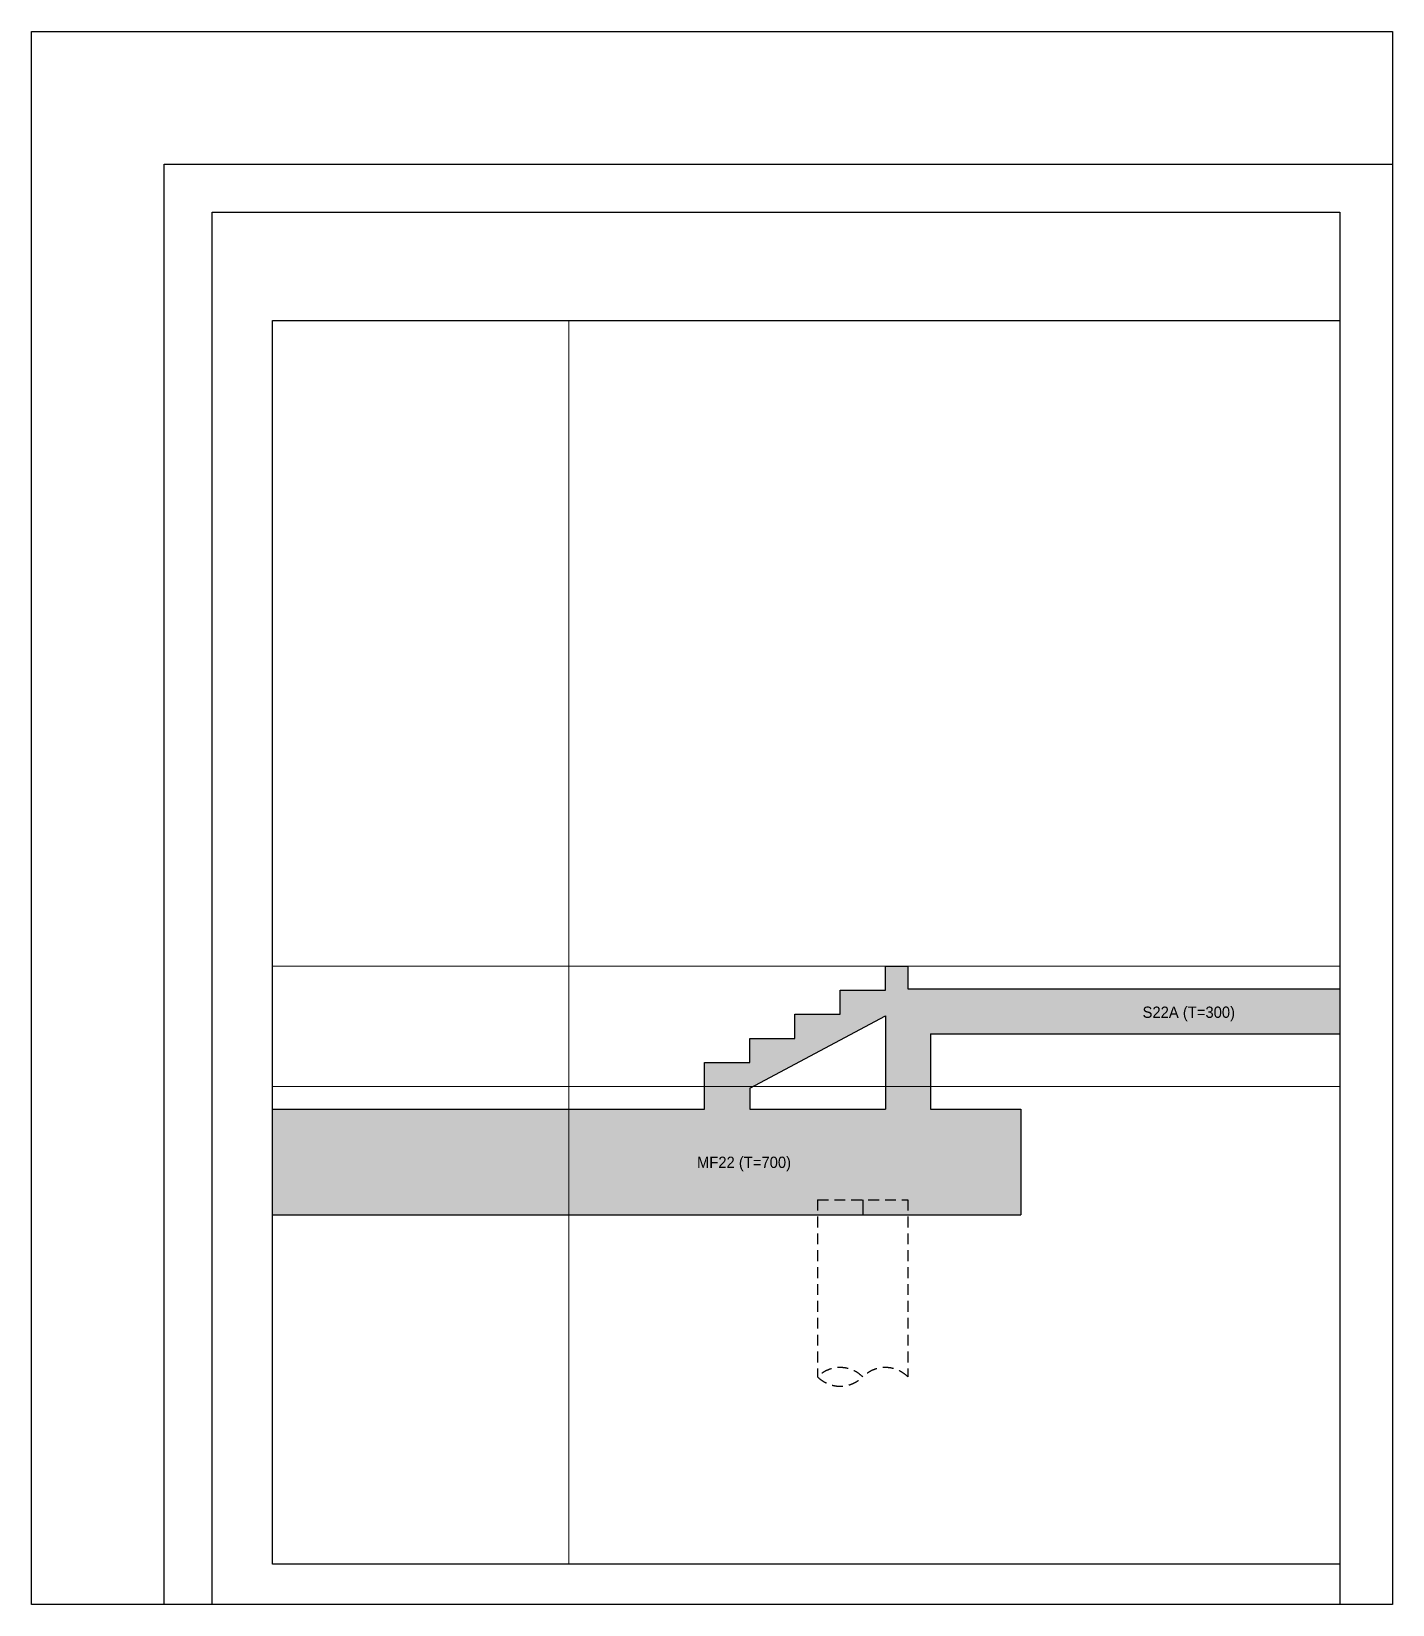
# Model space of a CAD drawing. Header units: millimetres. Extents: x 0 to 159189, y 0 to 10440.
# Drawn here: x 112617 to 121650, y 0 to 10440 of the extents above; entities that cross this region are included whole.
import ezdxf
from ezdxf.enums import TextEntityAlignment as Align

# ---------------------------------------------------------------- set-up
doc = ezdxf.new("R2010")
doc.units = ezdxf.units.MM
doc.header["$LTSCALE"] = 40
doc.linetypes.add('HID', pattern=[2.8, 1.8, -1])
doc.linetypes.add('HIDDEN', pattern=[9.525, 6.35, -3.175])
for name, color, linetype in [('A-CON', 2, 'Continuous'), ('구조SOLID', 253, 'Continuous'), ('기초', 5, 'HIDDEN')]:
    doc.layers.add(name, color=color, linetype=linetype)
doc.layers.add('AS-HIDLINE', color=205, linetype='Continuous', plot=False)
doc.layers.add('NOPLOT', color=191, linetype='Continuous', plot=False)
doc.layers.add('CEN', color=1, linetype='Continuous', lineweight=9)
doc.styles.add('Gdim', font='Dotum.ttf')

# ---------------------------------------------------------------- blocks, each defined once
blk = doc.blocks.new('A$Cd2048623')
at = {"layer": 'NOPLOT'}
for points in [[(8513, 10520), (8513, 80), (-520, 80), (-520, 10520), (8513, 10520)], [(360, 80), (360, 9640), (8513, 9640)], [(680, 80), (680, 9320), (8163, 9320), (8163, 80)], [(1080, 347), (1080, 8601), (8163, 8601), (8163, 347)]]:
    blk.add_lwpolyline(points, dxfattribs=at)
blk.add_lwpolyline([(1080, 347), (1080, 8601), (8163, 8601), (8163, 347)], close=True, dxfattribs=at)
blk = doc.blocks.new('파일')
at = {"layer": 'NOPLOT'}
blk.add_line((371, 890, 0), (371, 790, 0), dxfattribs=at)
at = {"layer": 'NOPLOT', "linetype": 'HID'}
blk.add_line((71, 790, 0), (671, 790, 0), dxfattribs=at)
at = {"layer": '기초', "linetype": 'HID'}
for p, q in [((71, 890, 0), (671, 890, 0)), ((71, 890, 0), (71, -286, 0)), ((671, 890, 0), (671, -286, 0))]:
    blk.add_line(p, q, dxfattribs=at)
for centre, start, end in [((221, -436, 0), 45, 135), ((221, -136, 0), 225, 315), ((521, -436, 0), 45, 135)]:
    blk.add_arc(centre, 212, start, end, dxfattribs=at)

msp = doc.modelspace()

# ---------------------------------------------------------------- hatches: boundary and pattern name
at = {"layer": '구조SOLID'}
h = msp.add_hatch(color=256, dxfattribs=at)
h.dxf.hatch_style = 1
h.paths.add_polyline_path([(119184, 3287), (118584, 3287), (118584, 3787), (121300, 3787), (121300, 4087), (118434, 4087), (118434, 4237), (118284, 4237), (118284, 4077), (117984, 4077), (117984, 3917), (117684, 3917), (117684, 3757), (117384, 3757), (117384, 3597), (117084, 3597), (117084, 3287), (114217, 3287), (114217, 2587), (119184, 2587)])
h.paths.add_polyline_path([(117384, 3287), (117384, 3427), (118284, 3907), (118284, 3287)], flags=16)

# ---------------------------------------------------------------- linework, layer by layer
at = {"layer": 'A-CON'}
for p, q in [((118284, 4077), (118284, 4237)), ((118284, 4237), (118434, 4237)), ((118434, 4237), (118434, 4087)), ((117984, 3917), (117984, 4077)), ((117984, 4077), (118284, 4077)), ((118434, 4087, 0), (121300, 4087, 0)), ((117384, 3427), (118284, 3907)), ((117684, 3757), (117684, 3917)), ((117684, 3917), (117984, 3917)), ((118284, 3907), (118284, 3287, 0)), ((118584, 3787, 0), (121300, 3787, 0)), ((118584, 3787, 0), (118584, 3287, 0)), ((117384, 3597), (117384, 3757)), ((117384, 3757), (117684, 3757)), ((117084, 3287), (117084, 3597)), ((117084, 3597), (117384, 3597)), ((117384, 3427), (117384, 3287)), ((114217, 3287, 0), (117084, 3287, 0)), ((117384, 3287, 0), (118284, 3287, 0)), ((118584, 3287, 0), (119184, 3287, 0)), ((119184, 3287, 0), (119184, 2587, 0)), ((114217, 2587, 0), (119184, 2587, 0))]:
    msp.add_line(p, q, dxfattribs=at)
at = {"layer": 'CEN'}
for p, q in [((116184, 8521, 0), (116184, 267, 0)), ((114217, 4237, 0), (121300, 4237, 0)), ((114217, 3437, 0), (121300, 3437, 0))]:
    msp.add_line(p, q, dxfattribs=at)

# ---------------------------------------------------------------- block references
at = {"layer": 'NOPLOT'}
msp.add_blockref('A$Cd2048623', (113137, -80), dxfattribs=at)
at = {"layer": '기초'}
msp.add_blockref('파일', (117763, 1797, 0), dxfattribs=at)

# ---------------------------------------------------------------- texts
at = {"layer": 'AS-HIDLINE', "linetype": 'Continuous', "style": 'Gdim'}
for s, p in [('S22A (T=300)', (120298, 3931, 0)), ('MF22 (T=700)', (117346, 2935))]:
    msp.add_text(s, height=75, dxfattribs=at).set_placement(p, align=Align.MIDDLE_CENTER)

doc.saveas('drawing.dxf')
